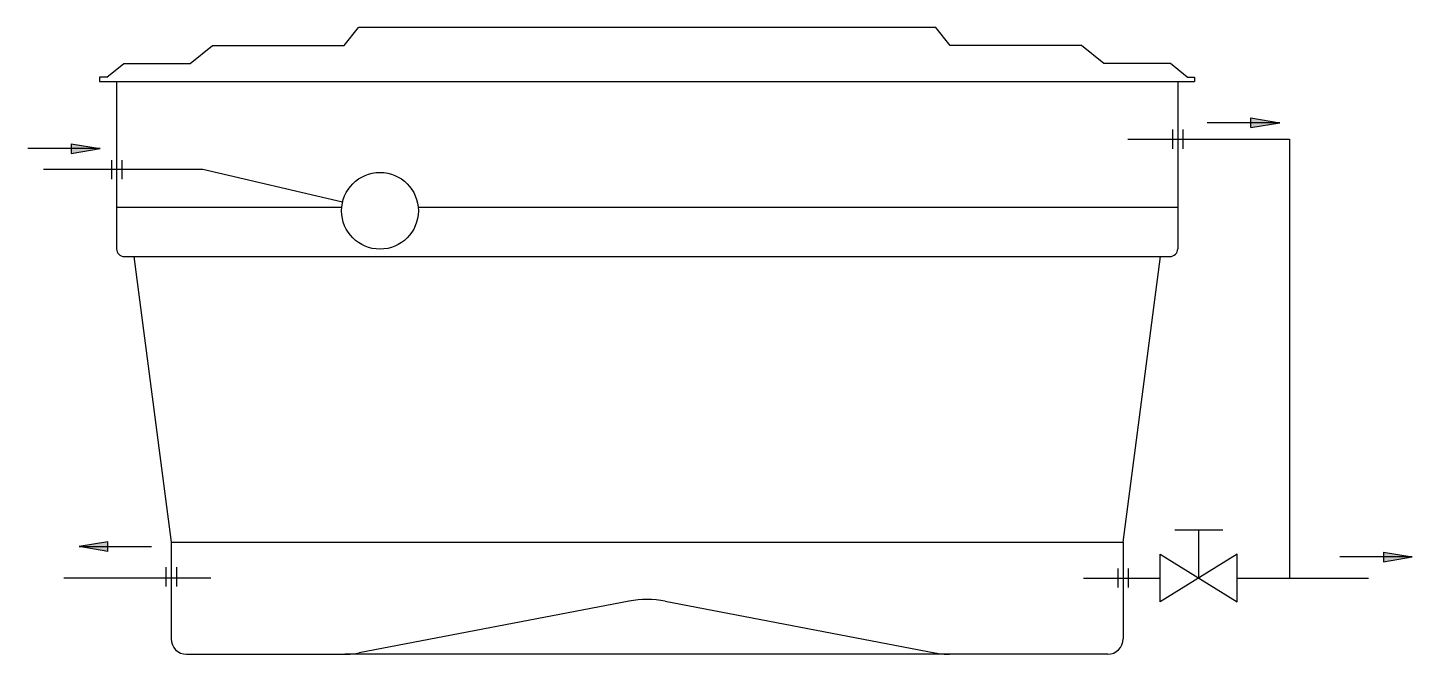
# Model space of a CAD drawing. Header units: millimetres. Extents: x 6.49 to 8.29, y 1.69 to 2.51.
import ezdxf

# ---------------------------------------------------------------- set-up
doc = ezdxf.new("R2010")
doc.units = ezdxf.units.MM
doc.header["$LTSCALE"] = 10

msp = doc.modelspace()

# ---------------------------------------------------------------- hatches: boundary and pattern name
for points in [[(8.0844, 2.3763), (8.0844, 2.3888), (8.1219, 2.3825)], [(6.5503, 2.3553), (6.5503, 2.3428), (6.5878, 2.3491)], [(6.5978, 1.8251), (6.5978, 1.8376), (6.5603, 1.8314)], [(8.2567, 1.8242), (8.2567, 1.8117), (8.2942, 1.8179)]]:
    msp.add_hatch(color=1).paths.add_polyline_path(points)

# ---------------------------------------------------------------- linework, layer by layer
for p, q in [((6.9051, 2.4829), (6.9236, 2.5063)), ((7.6746, 2.5063), (6.9236, 2.5063)), ((7.6931, 2.4829), (7.6746, 2.5063)), ((6.705, 2.4596), (6.7341, 2.4829)), ((6.7341, 2.4829), (6.9051, 2.4829)), ((7.8642, 2.4829), (7.6931, 2.4829)), ((7.8932, 2.4596), (7.8642, 2.4829)), ((6.5967, 2.442), (6.6185, 2.4596)), ((6.6185, 2.4596), (6.705, 2.4596)), ((7.9798, 2.4596), (7.8932, 2.4596)), ((8.0015, 2.442), (7.9798, 2.4596)), ((6.5967, 2.442), (6.5871, 2.442)), ((6.5871, 2.442), (6.5871, 2.4363)), ((6.5871, 2.4363), (8.0111, 2.4363)), ((6.6091, 2.4363), (6.6091, 2.2186)), ((7.9891, 2.4363), (7.9891, 2.2186)), ((8.0015, 2.442), (8.0111, 2.442)), ((8.0111, 2.442), (8.0111, 2.4363)), ((6.6091, 2.2727), (6.902, 2.2727)), ((7.0014, 2.2727), (7.9891, 2.2727)), ((6.6191, 2.2086), (7.9791, 2.2086)), ((6.6315, 2.2086), (6.6801, 1.8373)), ((7.9181, 1.8373), (7.9668, 2.2086)), ((6.6801, 1.8373), (7.9181, 1.8373)), ((6.6801, 1.8373), (6.6801, 1.7113)), ((7.9181, 1.8373), (7.9181, 1.7113)), ((7.2756, 1.7604), (6.9248, 1.693)), ((7.3227, 1.7604), (7.6734, 1.693)), ((6.7001, 1.6913), (6.906, 1.6913)), ((7.6923, 1.6913), (6.906, 1.6913)), ((7.8981, 1.6913), (7.6923, 1.6913))]:
    msp.add_line(p, q)
at = {"color": 1}
for p, q in [((8.1219, 2.3825), (8.0276, 2.3825)), ((8.0844, 2.3888), (8.1219, 2.3825)), ((8.0844, 2.3763), (8.0844, 2.3888)), ((8.0844, 2.3763), (8.1219, 2.3825)), ((6.5878, 2.3491), (6.4936, 2.3491)), ((6.5503, 2.3553), (6.5878, 2.3491)), ((6.5503, 2.3553), (6.5503, 2.3428)), ((6.5503, 2.3428), (6.5878, 2.3491)), ((6.7212, 2.3217), (6.6177, 2.3217)), ((6.9031, 2.2794), (6.7212, 2.3217)), ((6.5978, 1.8376), (6.5603, 1.8314)), ((6.5978, 1.8251), (6.5978, 1.8376)), ((6.5978, 1.8251), (6.5603, 1.8314)), ((6.5603, 1.8314), (6.6546, 1.8314)), ((8.2567, 1.8242), (8.2942, 1.8179)), ((8.2567, 1.8242), (8.2567, 1.8117)), ((8.2942, 1.8179), (8.1999, 1.8179)), ((8.2567, 1.8117), (8.2942, 1.8179))]:
    msp.add_line(p, q, dxfattribs=at)
at = {"color": 5}
for p, q in [((7.9243, 2.3613), (8.1346, 2.3613)), ((7.9824, 2.3737), (7.9824, 2.3489)), ((7.9959, 2.3737), (7.9959, 2.3489)), ((8.1346, 2.3613), (8.1346, 1.7905)), ((6.6024, 2.3341), (6.6024, 2.3093)), ((6.6159, 2.3341), (6.6159, 2.3093)), ((6.6177, 2.3217), (6.5141, 2.3217)), ((6.6734, 1.8044), (6.6734, 1.7796)), ((6.6869, 1.8044), (6.6869, 1.7796)), ((7.9114, 1.8029), (7.9114, 1.7781)), ((7.9249, 1.8029), (7.9249, 1.7781)), ((6.7317, 1.7905), (6.5406, 1.7905)), ((7.8666, 1.7905), (7.9665, 1.7905)), ((8.0665, 1.7905), (8.2374, 1.7905))]:
    msp.add_line(p, q, dxfattribs=at)
at = {"color": 3}
for p, q in [((8.0476, 1.8528), (7.9853, 1.8528)), ((8.0165, 1.7905), (8.0165, 1.8528)), ((8.0665, 1.8216), (7.9665, 1.7594)), ((7.9665, 1.8216), (8.0665, 1.7594)), ((7.9665, 1.7594), (7.9665, 1.8216)), ((8.0665, 1.7594), (8.0665, 1.8216))]:
    msp.add_line(p, q, dxfattribs=at)
at = {"color": 1}
msp.add_circle((6.9517, 2.2681), 0.0499, dxfattribs=at)
for centre, radius, start, end in [((6.6191, 2.2186), 0.01, 180, 270), ((7.9791, 2.2186), 0.01, 270, 0), ((7.2991, 1.6376), 0.125, 79.1335, 100.8665), ((6.7001, 1.7113), 0.02, 180, 270), ((7.8981, 1.7113), 0.02, 270, 0), ((6.906, 1.7913), 0.1, 270, 280.8665), ((7.6923, 1.7913), 0.1, 259.1335, 270)]:
    msp.add_arc(centre, radius, start, end)

doc.saveas('drawing.dxf')
